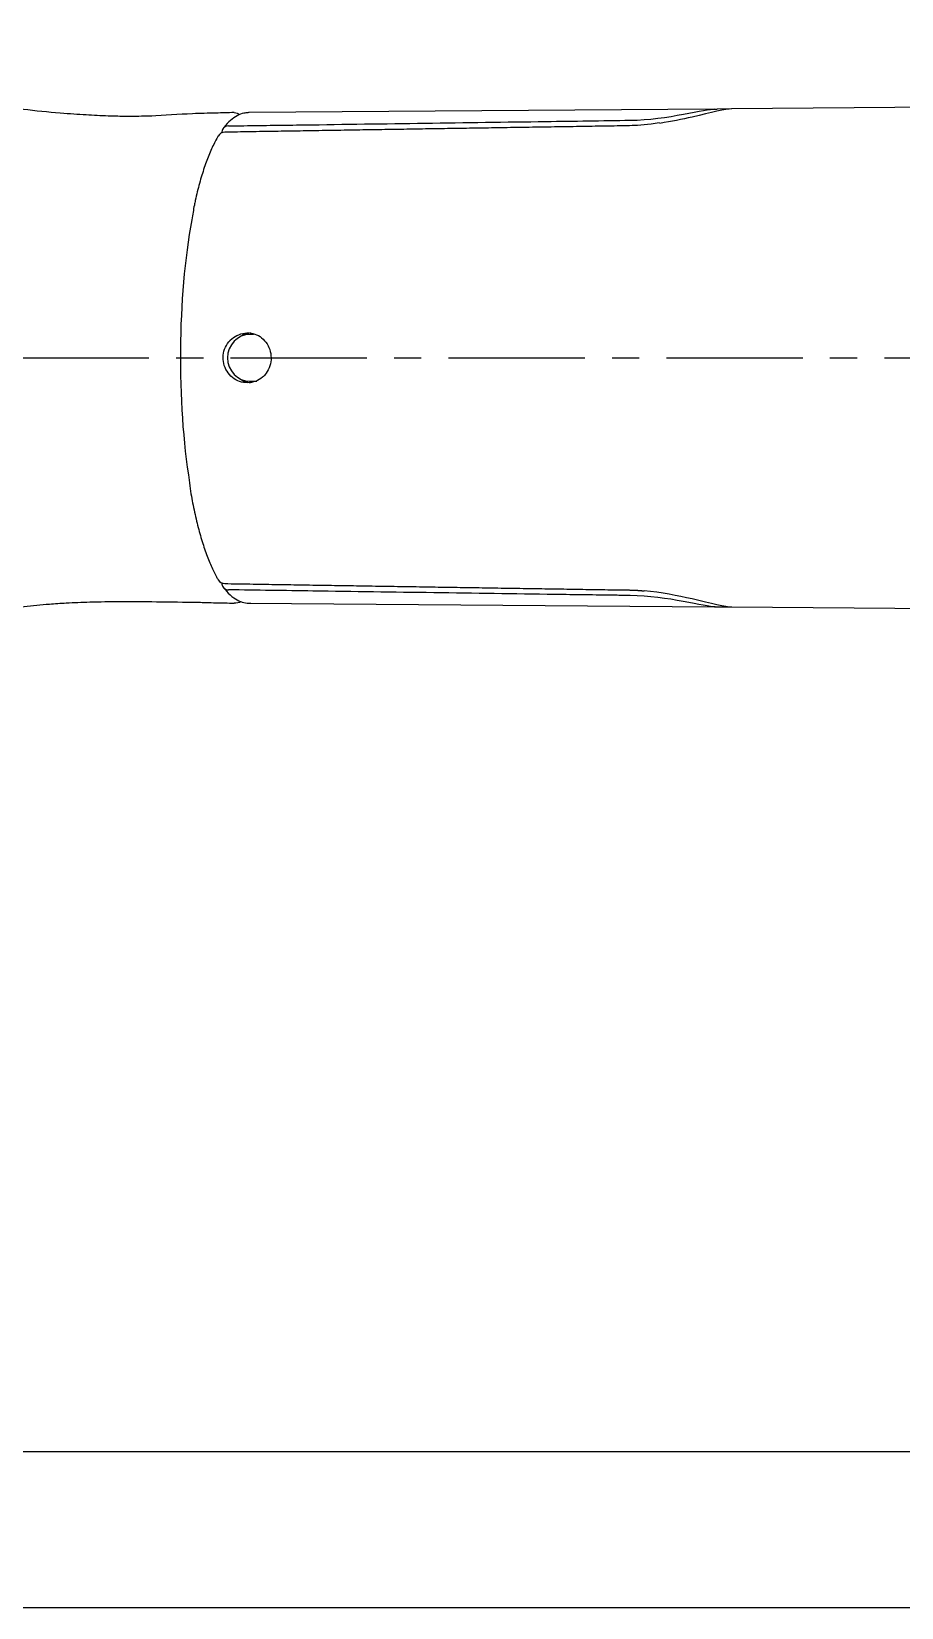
# Model space of a CAD drawing. Extents: x 41752 to 42172, y 12942 to 13239.
# Drawn here: x 41979.8 to 42035.6, y 12942.3 to 13043.5 of the extents above; entities that cross this region are included whole.
import ezdxf

# ---------------------------------------------------------------- set-up
doc = ezdxf.new("R2010")
doc.units = 0
doc.header["$LTSCALE"] = 7
doc.header["$MEASUREMENT"] = 0
doc.linetypes.add('CENTER', pattern=[2, 1.25, -0.25, 0.25, -0.25])
doc.layers.get('0').update_dxf_attribs({"color": 2, "linetype": 'CONTINUOUS'})
for name, color, linetype in [('1', 1, 'CENTER'), ('53', 7, 'CONTINUOUS'), ('TXT', 4, 'CONTINUOUS')]:
    doc.layers.add(name, color=color, linetype=linetype)

# ---------------------------------------------------------------- blocks, each defined once
blk = doc.blocks.new('BORDER')
blk.add_line((0, 0), (1, 0))

msp = doc.modelspace()

# ---------------------------------------------------------------- linework, layer by layer
at = {"layer": '1'}
msp.add_line((41922.54, 13022.55), (42108.06, 13022.55), dxfattribs=at)
at = {"layer": '53', "color": 7, "linetype": 'Continuous'}
for p, q in [((42023.62, 13038.53), (41993.73, 13038.3)), ((42024.72, 13038.54), (42023.8, 13038.52)), ((42089.36, 13039.04), (42024.72, 13038.54)), ((41992.17, 13037.04), (41992.16, 13037.04)), ((41994, 13024.05), (41993.79, 13024.05)), ((41993.79, 13021.05), (41994, 13021.05)), ((41992.16, 13008.05), (41992.17, 13008.05)), ((41993.73, 13006.79), (42023.62, 13006.56)), ((42023.62, 13006.56), (42024.72, 13006.55)), ((42024.72, 13006.55), (42089.36, 13006.05))]:
    msp.add_line(p, q, dxfattribs=at)
for centre, start, end in [((41992.46, 13036.97), 143.0512, 177.1636), ((41992.17, 13036.54), 90.9289, 149.1434), ((41992.17, 13008.55), 210.8566, 269.0711), ((41992.46, 13008.12), 182.8364, 216.9488)]:
    msp.add_arc(centre, 0.5, start, end, dxfattribs=at)
for centre, major_axis, ratio, start_param, end_param in [((41993.74, 13022.55), (0, 15.75), 0.258819, 6.285195, 6.29754), ((41992.46, 13036.97), (-0.4, 0.301), 0.913364, 5.408795, 6.283167), ((41993.26, 13022.55), (0, -15.25), 0.258819, 4.091377, 5.266155), ((41993.79, 13022.55), (0, 1.5), 0.965926, 0, 3.141592), ((41992.46, 13008.12), (0.4, 0.301), 0.913364, 3.141611, 4.015983)]:
    msp.add_ellipse(centre, major_axis=major_axis, ratio=ratio, start_param=start_param, end_param=end_param, dxfattribs=at)
for points, knots in [([(41987.48, 13038.07), (41987.31, 13038.07), (41986.72, 13038.06), (41985.79, 13038.05), (41984.79, 13038.07), (41983.97, 13038.11), (41983.23, 13038.15), (41982.44, 13038.2), (41981.09, 13038.3), (41979.13, 13038.49), (41976.63, 13038.9), (41974.19, 13039.52), (41972.02, 13040.33), (41970.27, 13041.18), (41968.86, 13042), (41967.98, 13042.57), (41967.36, 13042.99), (41967.13, 13043.15), (41966.96, 13043.26), (41966.89, 13043.31), (41966.82, 13043.36), (41966.76, 13043.4), (41966.71, 13043.44), (41966.65, 13043.48), (41966.62, 13043.5), (41966.6, 13043.51)], [0, 0, 0, 0, 0.02296, 0.081269, 0.125062, 0.15509, 0.184708, 0.217831, 0.254568, 0.35617, 0.469382, 0.582115, 0.691608, 0.787952, 0.853167, 0.927183, 0.947472, 0.968163, 0.972358, 0.975899, 0.979032, 0.982112, 0.985511, 0.989518, 1, 1, 1, 1]), ([(41991.59, 13038.27), (41991.09, 13038.26), (41989.7, 13038.22), (41988.28, 13038.13), (41987.36, 13038.07), (41987.35, 13038.07)], [0, 0, 0, 0, 0.1411396, 0.3944986, 0.3992968, 0.3992968, 0.3992968, 0.3992968]), ([(41993.66, 13038.28), (41993.57, 13038.28), (41993.33, 13038.27), (41992.94, 13038.11), (41992.52, 13037.81), (41992.23, 13037.5), (41992.08, 13037.3), (41992.06, 13037.27)], [0, 0, 0, 0, 0.142264, 0.3959, 0.659665, 0.951537, 1, 1, 1, 1]), ([(42018.21, 13037.81), (42019.38, 13037.82), (42020.62, 13038.01), (42022.62, 13038.38), (42023.37, 13038.53), (42023.73, 13038.53), (42023.77, 13038.53), (42023.8, 13038.52)], [0, 0, 0, 0, 0.461389, 0.461389, 0.922779, 0.922779, 1, 1, 1, 1]), ([(42024.74, 13038.54), (42024.35, 13038.54), (42023.42, 13038.3), (42021.55, 13037.87), (42020.85, 13037.73), (42020.12, 13037.61)], [0, 0, 0, 0, 0.662798, 0.662798, 1, 1, 1, 1]), ([(41992.41, 13037.44), (41992.73, 13037.45), (41993.06, 13037.45), (41993.38, 13037.46), (41994.68, 13037.48), (41995.97, 13037.5), (41997.26, 13037.51), (42002.44, 13037.59), (42007.61, 13037.66), (42012.79, 13037.73), (42014.6, 13037.76), (42016.4, 13037.78), (42018.21, 13037.81)], [0, 0, 0, 0, 0.037615, 0.037615, 0.037615, 0.188073, 0.188073, 0.188073, 0.789907, 0.789907, 0.789907, 1, 1, 1, 1]), ([(42020.08, 13037.64), (42019.9, 13037.61), (42019.44, 13037.54), (42018.73, 13037.47), (42018.21, 13037.46), (42017.98, 13037.45)], [0, 0, 0, 0, 0.256211, 0.663817, 1, 1, 1, 1]), ([(41991.74, 13036.8), (41991.68, 13036.69), (41991.48, 13036.34), (41991.18, 13035.68), (41990.84, 13034.79), (41990.54, 13033.77), (41990.33, 13032.96), (41990.23, 13032.46), (41990.21, 13032.36), (41990.15, 13032.06), (41990.1, 13031.75), (41990.05, 13031.42)], [0, 0, 0, 0, 0.108953, 0.321633, 0.532524, 0.741681, 0.94959, 1, 1, 1, 1.154265, 1.154265, 1.154265, 1.154265]), ([(41992.52, 13023.68), (41992.52, 13023.67), (41992.52, 13023.67), (41992.52, 13023.67), (41992.39, 13023.54), (41992.29, 13023.39), (41992.21, 13023.23), (41992.13, 13023.07), (41992.08, 13022.9), (41992.07, 13022.72), (41992.05, 13022.54), (41992.06, 13022.36), (41992.1, 13022.18), (41992.14, 13022.01), (41992.21, 13021.84), (41992.31, 13021.69), (41992.4, 13021.54), (41992.52, 13021.4), (41992.66, 13021.29), (41992.8, 13021.18), (41992.96, 13021.09), (41993.12, 13021.03), (41993.29, 13020.98), (41993.46, 13020.95), (41993.63, 13020.95), (41993.8, 13020.95), (41993.98, 13020.98), (41994.14, 13021.04), (41994.3, 13021.1), (41994.45, 13021.19), (41994.58, 13021.3), (41994.67, 13021.38), (41994.75, 13021.46), (41994.82, 13021.56), (41994.92, 13021.7), (41995.01, 13021.86), (41995.06, 13022.03), (41995.11, 13022.2), (41995.14, 13022.38), (41995.14, 13022.55), (41995.14, 13022.73), (41995.11, 13022.92), (41995.05, 13023.08), (41995, 13023.25), (41994.91, 13023.41), (41994.81, 13023.55), (41994.7, 13023.69), (41994.57, 13023.81), (41994.43, 13023.91), (41994.29, 13024), (41994.13, 13024.07), (41993.96, 13024.11), (41993.8, 13024.15), (41993.62, 13024.16), (41993.45, 13024.14), (41993.28, 13024.12), (41993.1, 13024.06), (41992.95, 13023.98), (41992.79, 13023.91), (41992.64, 13023.8), (41992.52, 13023.68)], [0, 0, 0, 0, 0.000682, 0.000682, 0.000682, 0.054287, 0.054287, 0.054287, 0.107443, 0.107443, 0.107443, 0.161016, 0.161016, 0.161016, 0.214832, 0.214832, 0.214832, 0.268462, 0.268462, 0.268462, 0.321755, 0.321755, 0.321755, 0.375103, 0.375103, 0.375103, 0.428741, 0.428741, 0.428741, 0.482385, 0.482385, 0.482385, 0.518756, 0.518756, 0.518756, 0.572038, 0.572038, 0.572038, 0.625325, 0.625325, 0.625325, 0.679015, 0.679015, 0.679015, 0.73291, 0.73291, 0.73291, 0.786516, 0.786516, 0.786516, 0.839793, 0.839793, 0.839793, 0.893187, 0.893187, 0.893187, 0.946932, 0.946932, 0.946932, 1, 1, 1, 1]), ([(41993.87, 13024.14), (41993.79, 13024.14), (41993.7, 13024.12), (41993.62, 13024.1), (41993.45, 13024.06), (41993.29, 13023.99), (41993.14, 13023.9), (41993.07, 13023.85), (41993, 13023.8), (41992.94, 13023.74)], [0, 0, 0, 0, 0.248526, 0.248526, 0.248526, 0.757697, 0.757697, 0.757697, 1, 1, 1, 1]), ([(41993.23, 13021.14), (41993.31, 13021.1), (41993.39, 13021.06), (41993.47, 13021.03), (41993.58, 13020.99), (41993.7, 13020.97), (41993.82, 13020.96)], [0, 0, 0, 0, 0.426135, 0.426135, 0.426135, 1, 1, 1, 1]), ([(41994, 13021.05), (41994, 13021.05), (41994.01, 13021.05), (41994.01, 13021.05), (41994.08, 13021.05), (41994.15, 13021.05), (41994.22, 13021.06)], [0, 0, 0, 0, 0.037659, 0.037659, 0.037659, 1, 1, 1, 1]), ([(41989.9, 13014.52), (41989.96, 13014), (41990.1, 13013.19), (41990.35, 13012.05), (41990.63, 13010.99), (41990.95, 13010.02), (41991.28, 13009.18), (41991.55, 13008.63), (41991.71, 13008.35), (41991.74, 13008.29)], [0, 0, 0, 0, 0.151566, 0.312457, 0.473774, 0.635697, 0.798486, 0.955101, 1, 1, 1, 1]), ([(41966.57, 13001.57), (41966.59, 13001.58), (41966.61, 13001.59), (41966.68, 13001.64), (41966.75, 13001.68), (41966.8, 13001.72), (41966.86, 13001.76), (41966.96, 13001.83), (41967.3, 13002.06), (41967.76, 13002.37), (41968.54, 13002.89), (41969.34, 13003.38), (41970.32, 13003.93), (41971.67, 13004.59), (41973.49, 13005.34), (41975.62, 13005.95), (41977.55, 13006.34), (41979.26, 13006.59), (41980.7, 13006.73), (41982.11, 13006.82), (41983.63, 13006.88), (41985.57, 13006.91), (41987.9, 13006.89), (41989.62, 13006.86), (41990.56, 13006.85), (41990.61, 13006.85)], [0, 0, 0, 0, 0.009836, 0.016997, 0.019811, 0.022338, 0.024828, 0.027543, 0.034356, 0.07574, 0.105882, 0.154653, 0.196237, 0.242527, 0.336459, 0.429753, 0.504201, 0.57003, 0.633848, 0.675243, 0.732653, 0.805452, 0.892943, 0.994429, 1, 1, 1, 1]), ([(41992.06, 13007.82), (41992.13, 13007.73), (41992.35, 13007.46), (41992.71, 13007.13), (41993.16, 13006.89), (41993.53, 13006.78), (41993.74, 13006.8), (41993.81, 13006.81)], [0, 0, 0, 0, 0.148047, 0.437788, 0.677367, 0.902655, 1, 1, 1, 1]), ([(42018.21, 13007.28), (42017.88, 13007.29), (42017.56, 13007.29), (42017.24, 13007.3), (42015.94, 13007.32), (42014.65, 13007.33), (42013.36, 13007.35), (42008.18, 13007.42), (42003.01, 13007.5), (41997.83, 13007.57), (41996.02, 13007.6), (41994.22, 13007.62), (41992.41, 13007.65)], [0, 0, 0, 0, 0.037615, 0.037615, 0.037615, 0.188073, 0.188073, 0.188073, 0.789907, 0.789907, 0.789907, 1, 1, 1, 1]), ([(42023.67, 13006.56), (42023.36, 13006.56), (42022.62, 13006.72), (42020.61, 13007.09), (42019.38, 13007.27), (42018.21, 13007.28)], [0, 0, 0, 0, 0.497961, 0.497961, 1, 1, 1, 1]), ([(42019.11, 13007.61), (42020.2, 13007.5), (42021.27, 13007.29), (42023.41, 13006.8), (42024.35, 13006.56), (42024.74, 13006.55)], [0, 0, 0, 0, 0.424484, 0.424484, 1, 1, 1, 1])]:
    msp.add_open_spline(points, degree=3, knots=knots, dxfattribs=at)
for points, degree in [([(41992.77, 13038.3), (41992.38, 13038.29), (41991.98, 13038.28), (41991.59, 13038.27)], 3), ([(41992.77, 13038.3), (41992.9, 13038.3), (41993.02, 13038.24), (41993.11, 13038.15)], 3), ([(42017.98, 13037.45), (42005.07, 13037.25), (41992.17, 13037.04)], 2), ([(41992.17, 13008.05), (42005.07, 13007.84), (42017.98, 13007.64)], 2), ([(41990.41, 13006.85), (41990.8, 13006.84), (41991.19, 13006.83), (41991.59, 13006.82)], 3), ([(41993.22, 13006.87), (41993.07, 13006.82), (41992.92, 13006.79), (41992.77, 13006.8)], 3), ([(42017.98, 13007.64), (42018.53, 13007.64), (42019.11, 13007.58)], 2), ([(41991.59, 13006.82), (41991.98, 13006.81), (41992.38, 13006.8), (41992.77, 13006.8)], 3)]:
    msp.add_open_spline(points, degree=degree, dxfattribs=at)
at = {"layer": 'TXT'}
msp.add_line((42160.97, 12952.29), (41782.97, 12952.29), dxfattribs=at)

# ---------------------------------------------------------------- block references
at = {"xscale": 420, "yscale": 297, "zscale": 420}
msp.add_blockref('BORDER', (41751.97, 12942.29), dxfattribs=at)

doc.saveas('drawing.dxf')
